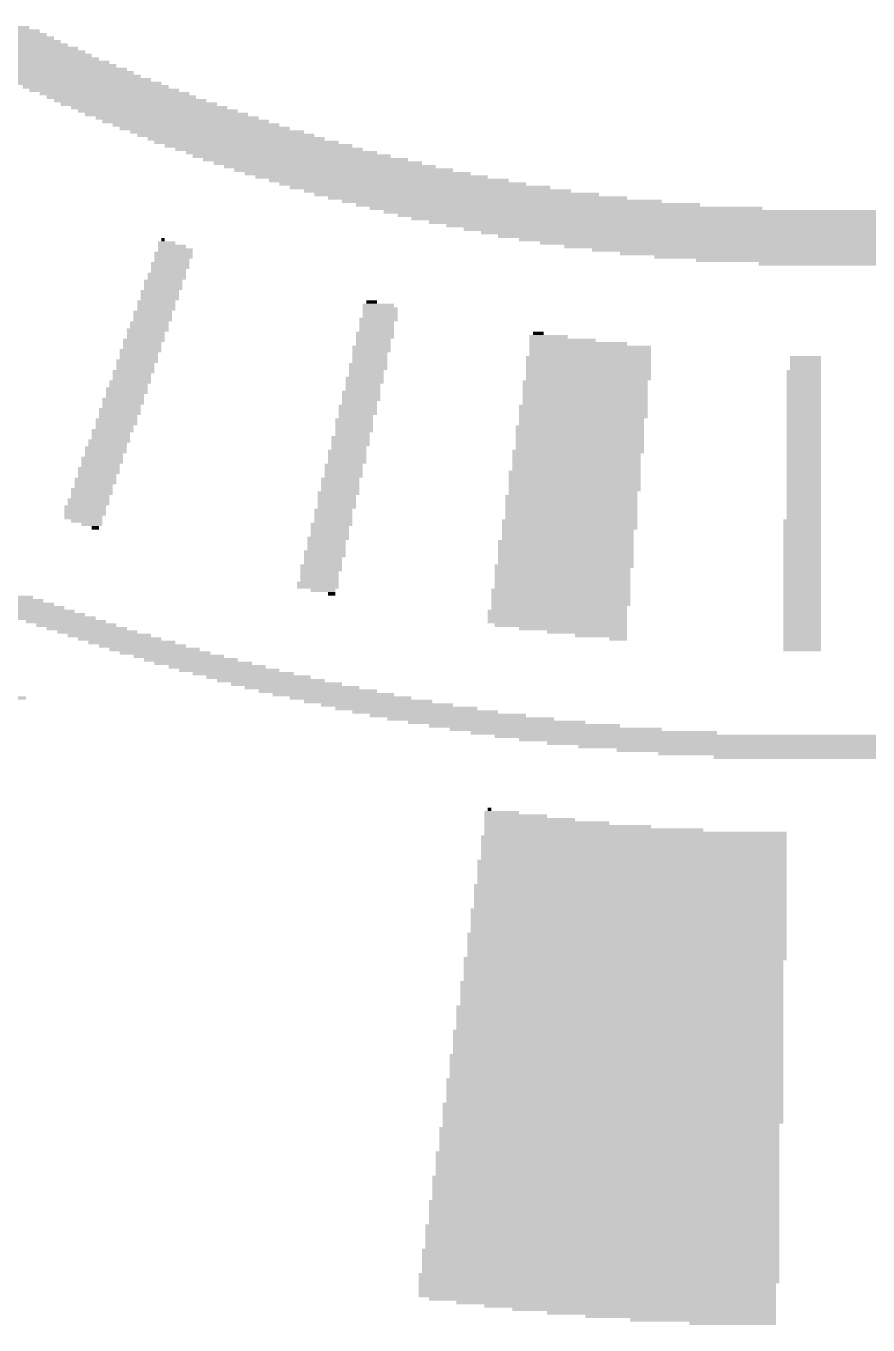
# Model space of a CAD drawing. Extents: x -51 to 50, y -27 to 29.
# Drawn here: x 30.11 to 35.24, y -13.83 to -5.92 of the extents above; entities that cross this region are included whole.
import ezdxf

# ---------------------------------------------------------------- set-up
doc = ezdxf.new("R2010")
doc.units = 0
doc.layers.add('201', color=6, linetype='CONTINUOUS')

# ---------------------------------------------------------------- blocks, each defined once
blk = doc.blocks.new('RECT')
blk.add_solid([(-0.5, -0.5), (0.5, -0.5), (-0.5, 0.5), (0.5, 0.5)])

msp = doc.modelspace()

# ---------------------------------------------------------------- block references
at = {"layer": '201', "rotation": 180}
for p, xscale, yscale in [((29.7599, -5.9267), 0.7391, 0.0211), ((29.8018, -5.9478), 0.7823, 0.0211), ((29.845, -5.969), 0.7823, 0.0213), ((29.8869, -5.9902), 0.7849, 0.0211), ((29.9288, -6.0113), 0.7823, 0.0211), ((29.972, -6.0325), 0.7823, 0.0213), ((30.0241, -6.0537), 0.8052, 0.0211), ((30.0673, -6.0748), 0.8052, 0.0211), ((30.1092, -6.096), 0.8026, 0.0213), ((30.1511, -6.1172), 0.8052, 0.0211), ((30.2044, -6.1383), 0.8255, 0.0211), ((30.2476, -6.1595), 0.8255, 0.0213), ((30.2997, -6.1807), 0.8484, 0.0211), ((30.3416, -6.2018), 0.8458, 0.0211), ((30.3848, -6.223), 0.8458, 0.0213), ((30.4368, -6.2442), 0.8687, 0.0211), ((30.4902, -6.2653), 0.889, 0.0211), ((30.5333, -6.2865), 0.889, 0.0213), ((30.5854, -6.3077), 0.9119, 0.0211), ((30.6489, -6.3288), 0.9119, 0.0211), ((30.6908, -6.35), 0.9093, 0.0213), ((30.7442, -6.3712), 0.9296, 0.0211), ((30.7962, -6.3923), 0.9525, 0.0211), ((30.8597, -6.4135), 0.9525, 0.0213), ((30.9131, -6.4347), 0.9728, 0.0211), ((30.9664, -6.4558), 0.9931, 0.0211), ((31.0299, -6.477), 0.9931, 0.0213), ((31.082, -6.4982), 1.016, 0.0211), ((31.1455, -6.5193), 1.016, 0.0211), ((31.1988, -6.5405), 1.0363, 0.0213), ((31.2738, -6.5617), 1.0592, 0.0211), ((31.3271, -6.5828), 1.0795, 0.0211), ((31.3906, -6.604), 1.0795, 0.0213), ((31.4528, -6.6252), 1.1227, 0.0211), ((31.5265, -6.6463), 1.143, 0.0211), ((31.59, -6.6675), 1.143, 0.0213), ((31.6662, -6.6887), 1.1633, 0.0211), ((31.7284, -6.7098), 1.2065, 0.0211), ((31.8135, -6.731), 1.2497, 0.0213), ((31.8872, -6.7522), 1.27, 0.0211), ((31.9608, -6.7733), 1.2903, 0.0211), ((32.0459, -6.7945), 1.3335, 0.0213), ((32.131, -6.8157), 1.3767, 0.0211), ((32.2148, -6.8368), 1.4173, 0.0211), ((32.3202, -6.858), 1.4605, 0.0213), ((32.4053, -6.8792), 1.5037, 0.0211), ((32.5107, -6.9003), 1.5875, 0.0211), ((32.6174, -6.9215), 1.6281, 0.0213), ((32.7343, -6.9427), 1.7348, 0.0211), ((32.8612, -6.9638), 1.8212, 0.0211), ((33.0086, -6.985), 1.9482, 0.0213), ((33.1686, -7.0062), 2.0955, 0.0211), ((33.401, -7.0273), 2.3927, 0.0211), ((35.0622, -7.0485), 5.5474, 0.0213), ((35.0622, -7.0697), 5.3746, 0.0211), ((35.0622, -7.0908), 5.207, 0.0211), ((35.0634, -7.112), 4.9962, 0.0213), ((35.0634, -7.1332), 4.7828, 0.0211), ((35.0723, -7.1543), 4.5923, 0.0211), ((35.0622, -7.1755), 4.3586, 0.0213), ((35.0622, -7.1967), 4.1504, 0.0211), ((30.9664, -7.239), 0.1041, 0.0213), ((30.9994, -7.2602), 0.1702, 0.0211), ((31.0198, -7.2813), 0.2108, 0.0211), ((30.9448, -7.2178), 0.0203, 0.0211), ((35.0622, -7.2178), 3.8964, 0.0211), ((35.0622, -7.239), 3.6424, 0.0213), ((35.0622, -7.2602), 3.3426, 0.0211), ((35.0622, -7.2813), 3.0074, 0.0211), ((30.988, -7.366), 0.2337, 0.0213), ((31.0083, -7.3025), 0.2337, 0.0213), ((31.0083, -7.3237), 0.2337, 0.0211), ((30.9982, -7.3448), 0.2134, 0.0211), ((35.0622, -7.3025), 2.667, 0.0213), ((35.0622, -7.3237), 2.2454, 0.0211), ((35.0622, -7.3448), 1.7374, 0.0211), ((35.0622, -7.366), 0.9754, 0.0213), ((30.9677, -7.4295), 0.2337, 0.0213), ((30.9677, -7.4507), 0.2337, 0.0211), ((30.9778, -7.4083), 0.2134, 0.0211), ((30.988, -7.3872), 0.2337, 0.0211), ((30.9448, -7.4718), 0.2337, 0.0211), ((30.9448, -7.493), 0.2337, 0.0213), ((30.9448, -7.5142), 0.2337, 0.0211), ((30.9029, -7.5988), 0.2311, 0.0211), ((30.9245, -7.5353), 0.2337, 0.0211), ((30.9245, -7.5565), 0.2337, 0.0213), ((30.9245, -7.5777), 0.2337, 0.0211), ((32.2161, -7.5988), 0.0635, 0.0211), ((30.8813, -7.6623), 0.2337, 0.0211), ((30.8813, -7.6835), 0.2337, 0.0213), ((30.9029, -7.62), 0.2311, 0.0213), ((30.9029, -7.6412), 0.2311, 0.0211), ((32.2567, -7.62), 0.1905, 0.0213), ((32.2682, -7.6412), 0.2134, 0.0211), ((32.2682, -7.6623), 0.2134, 0.0211), ((32.2682, -7.6835), 0.2134, 0.0213), ((30.8508, -7.7682), 0.254, 0.0211), ((30.861, -7.7258), 0.2337, 0.0211), ((30.861, -7.747), 0.2337, 0.0213), ((30.8813, -7.7047), 0.2337, 0.0211), ((32.258, -7.7047), 0.2337, 0.0211), ((32.2466, -7.7258), 0.2108, 0.0211), ((32.2466, -7.747), 0.2108, 0.0213), ((32.2466, -7.7682), 0.2108, 0.0211), ((30.828, -7.8317), 0.254, 0.0211), ((30.8394, -7.7893), 0.2311, 0.0211), ((30.8394, -7.8105), 0.2311, 0.0213), ((32.2364, -7.7893), 0.2311, 0.0211), ((32.2364, -7.8105), 0.2311, 0.0213), ((32.2263, -7.8317), 0.2108, 0.0211), ((33.2943, -7.8105), 0.2337, 0.0213), ((33.3794, -7.8317), 0.4039, 0.0211), ((33.2321, -7.7893), 0.0635, 0.0211), ((30.7975, -7.9163), 0.2337, 0.0211), ((30.8077, -7.8952), 0.254, 0.0211), ((30.8178, -7.8528), 0.2337, 0.0211), ((30.8178, -7.874), 0.2337, 0.0213), ((32.2148, -7.874), 0.2337, 0.0213), ((32.2148, -7.8952), 0.2337, 0.0211), ((32.2047, -7.9163), 0.2134, 0.0211), ((32.2263, -7.8528), 0.2108, 0.0211), ((33.4747, -7.8528), 0.5944, 0.0211), ((33.5483, -7.874), 0.7417, 0.0213), ((33.5483, -7.8952), 0.7417, 0.0211), ((33.5483, -7.9163), 0.7417, 0.0211), ((30.7873, -7.9587), 0.254, 0.0211), ((30.7759, -7.9798), 0.2311, 0.0211), ((30.7759, -8.001), 0.2311, 0.0213), ((30.7975, -7.9375), 0.2337, 0.0213), ((32.1945, -7.9798), 0.2337, 0.0211), ((32.1945, -8.001), 0.2337, 0.0213), ((32.2047, -7.9375), 0.2134, 0.0213), ((32.2047, -7.9587), 0.2134, 0.0211), ((33.5382, -7.9375), 0.762, 0.0213), ((33.5382, -7.9587), 0.762, 0.0211), ((33.5382, -7.9798), 0.762, 0.0211), ((33.5382, -8.001), 0.762, 0.0213), ((34.8602, -7.9375), 0.1905, 0.0213), ((34.8602, -7.9587), 0.1905, 0.0211), ((34.8602, -7.9798), 0.1905, 0.0211), ((34.8602, -8.001), 0.1905, 0.0213), ((30.7645, -8.0222), 0.254, 0.0211), ((30.7543, -8.0433), 0.2337, 0.0211), ((30.7543, -8.0645), 0.2337, 0.0213), ((32.1729, -8.0645), 0.2311, 0.0213), ((32.1831, -8.0222), 0.2108, 0.0211), ((32.1831, -8.0433), 0.2108, 0.0211), ((33.5382, -8.0222), 0.762, 0.0211), ((33.5382, -8.0433), 0.762, 0.0211), ((33.5382, -8.0645), 0.762, 0.0213), ((34.8501, -8.0222), 0.2108, 0.0211), ((34.8501, -8.0433), 0.2108, 0.0211), ((34.8501, -8.0645), 0.2108, 0.0213), ((30.7238, -8.128), 0.254, 0.0213), ((30.7238, -8.1492), 0.254, 0.0211), ((30.7442, -8.0857), 0.254, 0.0211), ((30.734, -8.1068), 0.2337, 0.0211), ((32.1513, -8.1492), 0.2337, 0.0211), ((32.1729, -8.0857), 0.2311, 0.0211), ((32.1628, -8.1068), 0.2108, 0.0211), ((32.1628, -8.128), 0.2108, 0.0213), ((33.5178, -8.0857), 0.762, 0.0211), ((33.5178, -8.1068), 0.762, 0.0211), ((33.5178, -8.128), 0.762, 0.0213), ((33.5178, -8.1492), 0.762, 0.0211), ((34.8501, -8.0857), 0.2108, 0.0211), ((34.8501, -8.1068), 0.2108, 0.0211), ((34.8501, -8.128), 0.2108, 0.0213), ((34.8501, -8.1492), 0.2108, 0.0211), ((30.6908, -8.2338), 0.2337, 0.0211), ((30.701, -8.1915), 0.254, 0.0213), ((30.701, -8.2127), 0.254, 0.0211), ((30.7124, -8.1703), 0.2311, 0.0211), ((32.131, -8.2338), 0.2337, 0.0211), ((32.1513, -8.1703), 0.2337, 0.0211), ((32.1513, -8.1915), 0.2337, 0.0213), ((32.1412, -8.2127), 0.2134, 0.0211), ((33.5064, -8.2338), 0.7849, 0.0211), ((33.5178, -8.1703), 0.762, 0.0211), ((33.5178, -8.1915), 0.762, 0.0213), ((33.5178, -8.2127), 0.762, 0.0211), ((34.8501, -8.1703), 0.2108, 0.0211), ((34.8501, -8.1915), 0.2108, 0.0213), ((34.8501, -8.2127), 0.2108, 0.0211), ((34.8501, -8.2338), 0.2108, 0.0211), ((30.6603, -8.3185), 0.254, 0.0213), ((30.6807, -8.255), 0.254, 0.0213), ((30.6807, -8.2762), 0.254, 0.0211), ((30.6705, -8.2973), 0.2337, 0.0211), ((32.1094, -8.3185), 0.2311, 0.0213), ((32.131, -8.255), 0.2337, 0.0213), ((32.131, -8.2762), 0.2337, 0.0211), ((32.1196, -8.2973), 0.2108, 0.0211), ((33.5064, -8.255), 0.7849, 0.0213), ((33.5064, -8.2762), 0.7849, 0.0211), ((33.5064, -8.2973), 0.7849, 0.0211), ((33.495, -8.3185), 0.762, 0.0213), ((34.8501, -8.255), 0.2108, 0.0213), ((34.8501, -8.2762), 0.2108, 0.0211), ((34.8501, -8.2973), 0.2108, 0.0211), ((34.8501, -8.3185), 0.2108, 0.0213), ((30.6375, -8.382), 0.254, 0.0213), ((30.6603, -8.3397), 0.254, 0.0211), ((30.6489, -8.3608), 0.2311, 0.0211), ((32.1094, -8.3397), 0.2311, 0.0211), ((32.1094, -8.3608), 0.2311, 0.0211), ((32.1094, -8.382), 0.2311, 0.0213), ((33.4848, -8.3608), 0.7823, 0.0211), ((33.4848, -8.382), 0.7823, 0.0213), ((33.495, -8.3397), 0.762, 0.0211), ((34.8501, -8.3397), 0.2108, 0.0211), ((34.8501, -8.3608), 0.2108, 0.0211), ((34.8501, -8.382), 0.2108, 0.0213), ((30.607, -8.4667), 0.2337, 0.0211), ((30.6172, -8.4455), 0.254, 0.0213), ((30.6273, -8.4032), 0.2337, 0.0211), ((30.6273, -8.4243), 0.2337, 0.0211), ((32.0878, -8.4243), 0.2337, 0.0211), ((32.0878, -8.4455), 0.2337, 0.0213), ((32.0878, -8.4667), 0.2337, 0.0211), ((32.0993, -8.4032), 0.2108, 0.0211), ((33.4848, -8.4032), 0.7823, 0.0211), ((33.4848, -8.4243), 0.7823, 0.0211), ((33.4848, -8.4455), 0.7823, 0.0213), ((33.4848, -8.4667), 0.7823, 0.0211), ((34.8501, -8.4032), 0.2108, 0.0211), ((34.8501, -8.4243), 0.2108, 0.0211), ((34.8501, -8.4455), 0.2108, 0.0213), ((34.8501, -8.4667), 0.2108, 0.0211), ((30.574, -8.5513), 0.254, 0.0211), ((30.5968, -8.4878), 0.254, 0.0211), ((30.5968, -8.509), 0.254, 0.0213), ((30.5854, -8.5302), 0.2311, 0.0211), ((32.0675, -8.509), 0.2337, 0.0213), ((32.0675, -8.5302), 0.2337, 0.0211), ((32.0675, -8.5513), 0.2337, 0.0211), ((32.0777, -8.4878), 0.2134, 0.0211), ((33.4645, -8.5302), 0.7823, 0.0211), ((33.4645, -8.5513), 0.7823, 0.0211), ((33.4747, -8.509), 0.8026, 0.0213), ((33.4848, -8.4878), 0.7823, 0.0211), ((34.8501, -8.4878), 0.2108, 0.0211), ((34.8501, -8.509), 0.2108, 0.0213), ((34.8501, -8.5302), 0.2108, 0.0211), ((34.8501, -8.5513), 0.2108, 0.0211), ((30.5537, -8.6148), 0.254, 0.0211), ((30.5537, -8.636), 0.254, 0.0213), ((30.574, -8.5725), 0.254, 0.0213), ((30.5638, -8.5937), 0.2337, 0.0211), ((32.0459, -8.5937), 0.2311, 0.0211), ((32.0459, -8.6148), 0.2311, 0.0211), ((32.0459, -8.636), 0.2311, 0.0213), ((32.0675, -8.5725), 0.2337, 0.0213), ((33.4531, -8.636), 0.8052, 0.0213), ((33.4645, -8.5725), 0.7823, 0.0213), ((33.4645, -8.5937), 0.7823, 0.0211), ((33.4645, -8.6148), 0.7823, 0.0211), ((34.8501, -8.5725), 0.2108, 0.0213), ((34.8501, -8.5937), 0.2108, 0.0211), ((34.8501, -8.6148), 0.2108, 0.0211), ((34.8501, -8.636), 0.2108, 0.0213), ((30.5333, -8.6783), 0.254, 0.0211), ((30.5333, -8.6995), 0.254, 0.0213), ((30.5435, -8.6572), 0.2337, 0.0211), ((32.0243, -8.6783), 0.2337, 0.0211), ((32.0243, -8.6995), 0.2337, 0.0213), ((32.0459, -8.6572), 0.2311, 0.0211), ((33.4531, -8.6572), 0.8052, 0.0211), ((33.4531, -8.6783), 0.8052, 0.0211), ((33.4531, -8.6995), 0.8052, 0.0213), ((34.8501, -8.6572), 0.2108, 0.0211), ((34.8501, -8.6783), 0.2108, 0.0211), ((34.8501, -8.6995), 0.2108, 0.0213), ((30.5003, -8.7842), 0.2337, 0.0211), ((30.5105, -8.7418), 0.254, 0.0211), ((30.5105, -8.763), 0.254, 0.0213), ((30.5219, -8.7207), 0.2311, 0.0211), ((32.004, -8.7842), 0.2337, 0.0211), ((32.0142, -8.763), 0.254, 0.0213), ((32.0243, -8.7207), 0.2337, 0.0211), ((32.0243, -8.7418), 0.2337, 0.0211), ((33.4327, -8.7842), 0.8052, 0.0211), ((33.4531, -8.7207), 0.8052, 0.0211), ((33.4531, -8.7418), 0.8052, 0.0211), ((33.4429, -8.763), 0.7849, 0.0213), ((34.8501, -8.7207), 0.2108, 0.0211), ((34.8501, -8.7418), 0.2108, 0.0211), ((34.8501, -8.763), 0.2108, 0.0213), ((34.8501, -8.7842), 0.2108, 0.0211), ((30.4698, -8.8477), 0.254, 0.0211), ((30.4698, -8.8688), 0.254, 0.0211), ((30.4902, -8.8053), 0.254, 0.0211), ((30.4902, -8.8265), 0.254, 0.0213), ((31.9824, -8.8688), 0.2311, 0.0211), ((32.004, -8.8053), 0.2337, 0.0211), ((32.004, -8.8265), 0.2337, 0.0213), ((32.004, -8.8477), 0.2337, 0.0211), ((33.4327, -8.8053), 0.8052, 0.0211), ((33.4327, -8.8265), 0.8052, 0.0213), ((33.4327, -8.8477), 0.8052, 0.0211), ((33.4327, -8.8688), 0.8052, 0.0211), ((34.8501, -8.8053), 0.2108, 0.0211), ((34.8501, -8.8265), 0.2108, 0.0213), ((34.8501, -8.8477), 0.2108, 0.0211), ((34.8501, -8.8688), 0.2108, 0.0211), ((30.4698, -8.89), 0.254, 0.0213), ((30.4584, -8.9112), 0.2311, 0.0211), ((30.4787, -8.9323), 0.1905, 0.0211), ((30.5105, -8.9535), 0.127, 0.0213), ((31.971, -8.9535), 0.254, 0.0213), ((31.9824, -8.89), 0.2311, 0.0213), ((31.9824, -8.9112), 0.2311, 0.0211), ((31.9824, -8.9323), 0.2311, 0.0211), ((33.4226, -8.9323), 0.8255, 0.0211), ((33.4226, -8.9535), 0.8255, 0.0213), ((33.4327, -8.89), 0.8052, 0.0213), ((33.4327, -8.9112), 0.8052, 0.0211), ((34.8399, -8.9323), 0.2311, 0.0211), ((34.8399, -8.9535), 0.2311, 0.0213), ((34.8501, -8.89), 0.2108, 0.0213), ((34.8501, -8.9112), 0.2108, 0.0211), ((30.5321, -8.9747), 0.0432, 0.0211), ((31.9608, -8.9747), 0.2337, 0.0211), ((31.9608, -8.9958), 0.2337, 0.0211), ((31.9608, -9.017), 0.2337, 0.0213), ((33.4226, -8.9747), 0.8255, 0.0211), ((33.4112, -8.9958), 0.8026, 0.0211), ((33.4112, -9.017), 0.8026, 0.0213), ((34.8399, -8.9747), 0.2311, 0.0211), ((34.8399, -8.9958), 0.2311, 0.0211), ((34.8399, -9.017), 0.2311, 0.0213), ((31.9507, -9.0382), 0.254, 0.0211), ((31.9405, -9.0593), 0.2337, 0.0211), ((31.9405, -9.0805), 0.2337, 0.0213), ((31.9405, -9.1017), 0.2337, 0.0211), ((33.3997, -9.0593), 0.8255, 0.0211), ((33.3997, -9.0805), 0.8255, 0.0213), ((33.3997, -9.1017), 0.8255, 0.0211), ((33.4112, -9.0382), 0.8026, 0.0211), ((34.8399, -9.0382), 0.2311, 0.0211), ((34.8399, -9.0593), 0.2311, 0.0211), ((34.8399, -9.0805), 0.2311, 0.0213), ((34.8399, -9.1017), 0.2311, 0.0211), ((31.9303, -9.1228), 0.254, 0.0211), ((31.9303, -9.144), 0.254, 0.0213), ((31.9189, -9.1652), 0.2311, 0.0211), ((31.9189, -9.1863), 0.2311, 0.0211), ((33.3997, -9.1228), 0.8255, 0.0211), ((33.3997, -9.144), 0.8255, 0.0213), ((33.3997, -9.1652), 0.8255, 0.0211), ((33.3997, -9.1863), 0.8255, 0.0211), ((34.8399, -9.1228), 0.2311, 0.0211), ((34.8399, -9.144), 0.2311, 0.0213), ((34.8399, -9.1652), 0.2311, 0.0211), ((34.8399, -9.1863), 0.2311, 0.0211), ((31.9075, -9.2075), 0.254, 0.0213), ((31.9075, -9.2287), 0.254, 0.0211), ((31.8973, -9.2498), 0.2337, 0.0211), ((31.8973, -9.271), 0.2337, 0.0213), ((33.3794, -9.2287), 0.8255, 0.0211), ((33.3794, -9.2498), 0.8255, 0.0211), ((33.3794, -9.271), 0.8255, 0.0213), ((33.3896, -9.2075), 0.8458, 0.0213), ((34.8399, -9.2075), 0.2311, 0.0213), ((34.8399, -9.2287), 0.2311, 0.0211), ((34.8399, -9.2498), 0.2311, 0.0211), ((34.8399, -9.271), 0.2311, 0.0213), ((31.8872, -9.3133), 0.254, 0.0211), ((31.8872, -9.3345), 0.254, 0.0213), ((31.8973, -9.2922), 0.2337, 0.0211), ((33.3794, -9.2922), 0.8255, 0.0211), ((33.3794, -9.3133), 0.8255, 0.0211), ((33.3794, -9.3345), 0.8255, 0.0213), ((34.8399, -9.2922), 0.2311, 0.0211), ((34.8399, -9.3133), 0.2311, 0.0211), ((34.8399, -9.3345), 0.2311, 0.0213), ((29.9301, -9.398), 0.4445, 0.0213), ((29.9936, -9.4192), 0.4445, 0.0211), ((31.9189, -9.3557), 0.1499, 0.0211), ((31.9723, -9.3768), 0.0432, 0.0211), ((33.3693, -9.3557), 0.8458, 0.0211), ((33.3693, -9.3768), 0.8458, 0.0211), ((33.3693, -9.398), 0.8458, 0.0213), ((33.3693, -9.4192), 0.8458, 0.0211), ((34.8399, -9.3557), 0.2311, 0.0211), ((34.8399, -9.3768), 0.2311, 0.0211), ((34.8399, -9.398), 0.2311, 0.0213), ((34.8399, -9.4192), 0.2311, 0.0211), ((30.0457, -9.4403), 0.4674, 0.0211), ((30.1092, -9.4615), 0.4674, 0.0213), ((30.1727, -9.4827), 0.4674, 0.0211), ((30.226, -9.5038), 0.4877, 0.0211), ((33.3477, -9.4827), 0.8484, 0.0211), ((33.3477, -9.5038), 0.8484, 0.0211), ((33.3591, -9.4615), 0.8255, 0.0213), ((33.3693, -9.4403), 0.8458, 0.0211), ((34.8399, -9.4403), 0.2311, 0.0211), ((34.8399, -9.4615), 0.2311, 0.0213), ((34.8399, -9.4827), 0.2311, 0.0211), ((34.8399, -9.5038), 0.2311, 0.0211), ((30.2895, -9.525), 0.4877, 0.0213), ((30.353, -9.5462), 0.4877, 0.0211), ((30.4165, -9.5673), 0.4877, 0.0211), ((30.48, -9.5885), 0.4877, 0.0213), ((33.3477, -9.525), 0.8484, 0.0213), ((33.3477, -9.5462), 0.8484, 0.0211), ((33.3693, -9.5673), 0.8052, 0.0211), ((33.4429, -9.5885), 0.6579, 0.0213), ((34.8399, -9.525), 0.2311, 0.0213), ((34.8399, -9.5462), 0.2311, 0.0211), ((34.8399, -9.5673), 0.2311, 0.0211), ((34.8399, -9.5885), 0.2311, 0.0213), ((30.5435, -9.6097), 0.4877, 0.0211), ((30.6172, -9.6308), 0.508, 0.0211), ((30.6807, -9.652), 0.508, 0.0213), ((33.528, -9.6097), 0.4877, 0.0211), ((33.6131, -9.6308), 0.3175, 0.0211), ((33.7185, -9.652), 0.1067, 0.0213), ((34.8399, -9.6097), 0.2311, 0.0211), ((34.8399, -9.6308), 0.2311, 0.0211), ((34.8399, -9.652), 0.2311, 0.0213), ((30.7543, -9.6732), 0.5283, 0.0211), ((30.8191, -9.6943), 0.5309, 0.0211), ((30.8928, -9.7155), 0.5512, 0.0213), ((30.9563, -9.7367), 0.5512, 0.0211), ((34.8399, -9.6732), 0.2311, 0.0211), ((34.8399, -9.6943), 0.2311, 0.0211), ((34.8399, -9.7155), 0.2311, 0.0213), ((31.0401, -9.7578), 0.5512, 0.0211), ((31.1137, -9.779), 0.5715, 0.0213), ((31.1887, -9.8002), 0.5944, 0.0211), ((31.2738, -9.8213), 0.5918, 0.0211), ((31.3474, -9.8425), 0.6121, 0.0213), ((31.4325, -9.8637), 0.6147, 0.0211), ((31.5265, -9.8848), 0.635, 0.0211), ((31.6014, -9.906), 0.6579, 0.0213), ((31.6967, -9.9272), 0.6756, 0.0211), ((31.7919, -9.9483), 0.6985, 0.0211), ((31.8872, -9.9695), 0.7214, 0.0213), ((29.083, -10.0118), 2.0523, 0.0211), ((31.9824, -9.9907), 0.7391, 0.0211), ((32.0878, -10.0118), 0.7417, 0.0211), ((32.1945, -10.033), 0.7823, 0.0213), ((32.3101, -10.0542), 0.8052, 0.0211), ((32.4269, -10.0753), 0.8661, 0.0211), ((32.5425, -10.0965), 0.889, 0.0213), ((32.6809, -10.1177), 0.9525, 0.0211), ((32.8193, -10.1388), 1.016, 0.0211), ((32.9781, -10.16), 1.0795, 0.0213), ((33.147, -10.1812), 1.1633, 0.0211), ((33.3375, -10.2023), 1.2903, 0.0211), ((33.5699, -10.2235), 1.5011, 0.0213), ((35.0622, -10.2447), 4.191, 0.0211), ((35.0622, -10.2658), 3.8964, 0.0211), ((35.0622, -10.287), 3.556, 0.0213), ((35.0622, -10.3082), 3.175, 0.0211), ((35.0622, -10.3293), 2.7076, 0.0211), ((35.0622, -10.3505), 2.1996, 0.0213), ((35.0622, -10.3717), 1.524, 0.0211), ((32.9349, -10.6892), 0.0229, 0.0211), ((33.0086, -10.7103), 0.2108, 0.0211), ((33.0937, -10.7315), 0.381, 0.0213), ((33.1788, -10.7527), 0.5512, 0.0211), ((33.2842, -10.7738), 0.762, 0.0211), ((33.5699, -10.8162), 1.3335, 0.0211), ((33.4112, -10.795), 1.016, 0.0213), ((33.8239, -10.8373), 1.8415, 0.0211), ((33.8137, -10.8585), 1.8618, 0.0213), ((33.8137, -10.8797), 1.8618, 0.0211), ((33.8137, -10.9008), 1.8618, 0.0211), ((33.8137, -10.922), 1.8618, 0.0213), ((33.8023, -11.0067), 1.8847, 0.0211), ((33.8137, -10.9432), 1.8618, 0.0211), ((33.8137, -10.9643), 1.8618, 0.0211), ((33.8137, -10.9855), 1.8618, 0.0213), ((33.8023, -11.0278), 1.8847, 0.0211), ((33.8023, -11.049), 1.8847, 0.0213), ((33.8023, -11.0702), 1.8847, 0.0211), ((33.8023, -11.0913), 1.8847, 0.0211), ((33.7922, -11.1548), 1.905, 0.0211), ((33.8023, -11.1125), 1.8847, 0.0213), ((33.8023, -11.1337), 1.8847, 0.0211), ((33.7922, -11.176), 1.905, 0.0213), ((33.7922, -11.1972), 1.905, 0.0211), ((33.7922, -11.2183), 1.905, 0.0211), ((33.7922, -11.2395), 1.905, 0.0213), ((33.782, -11.303), 1.9253, 0.0213), ((33.782, -11.3242), 1.9253, 0.0211), ((33.7922, -11.2607), 1.905, 0.0211), ((33.7922, -11.2818), 1.905, 0.0211), ((33.782, -11.3453), 1.9253, 0.0211), ((33.782, -11.3665), 1.9253, 0.0213), ((33.782, -11.3877), 1.9253, 0.0211), ((33.782, -11.4088), 1.9253, 0.0211), ((33.7718, -11.4512), 1.9456, 0.0211), ((33.7718, -11.4723), 1.9456, 0.0211), ((33.782, -11.43), 1.9253, 0.0213), ((33.7718, -11.4935), 1.9456, 0.0213), ((33.7718, -11.5147), 1.9456, 0.0211), ((33.7718, -11.5358), 1.9456, 0.0211), ((33.7718, -11.557), 1.9456, 0.0213), ((33.7604, -11.5993), 1.9685, 0.0211), ((33.7503, -11.6205), 1.9482, 0.0213), ((33.7503, -11.6417), 1.9482, 0.0211), ((33.7718, -11.5782), 1.9456, 0.0211), ((33.7503, -11.6628), 1.9482, 0.0211), ((33.7503, -11.684), 1.9482, 0.0213), ((33.7503, -11.7052), 1.9482, 0.0211), ((33.7503, -11.7263), 1.9482, 0.0211), ((33.7401, -11.7475), 1.9685, 0.0213), ((33.7401, -11.7687), 1.9685, 0.0211), ((33.7401, -11.7898), 1.9685, 0.0211), ((33.7401, -11.811), 1.9685, 0.0213), ((33.7401, -11.8322), 1.9685, 0.0211), ((33.7401, -11.8533), 1.9685, 0.0211), ((33.7401, -11.8745), 1.9685, 0.0213), ((33.7287, -11.8957), 1.9914, 0.0211), ((33.7287, -11.9168), 1.9914, 0.0211), ((33.7287, -11.938), 1.9914, 0.0213), ((33.7287, -11.9592), 1.9914, 0.0211), ((33.7287, -11.9803), 1.9914, 0.0211), ((33.7287, -12.0015), 1.9914, 0.0213), ((33.7287, -12.0227), 1.9914, 0.0211), ((33.7185, -12.0438), 2.0117, 0.0211), ((33.7185, -12.065), 2.0117, 0.0213), ((33.7185, -12.0862), 2.0117, 0.0211), ((33.7185, -12.1073), 2.0117, 0.0211), ((33.7083, -12.192), 2.032, 0.0213), ((33.7185, -12.1285), 2.0117, 0.0213), ((33.7185, -12.1497), 2.0117, 0.0211), ((33.7185, -12.1708), 2.0117, 0.0211), ((33.7083, -12.2132), 2.032, 0.0211), ((33.7083, -12.2343), 2.032, 0.0211), ((33.7083, -12.2555), 2.032, 0.0213), ((33.7083, -12.2767), 2.032, 0.0211), ((33.6982, -12.3402), 2.0523, 0.0211), ((33.7083, -12.2978), 2.032, 0.0211), ((33.7083, -12.319), 2.032, 0.0213), ((33.6982, -12.3613), 2.0523, 0.0211), ((33.6982, -12.3825), 2.0523, 0.0213), ((33.6982, -12.4037), 2.0523, 0.0211), ((33.6982, -12.4248), 2.0523, 0.0211), ((33.6868, -12.4883), 2.0752, 0.0211), ((33.6868, -12.5095), 2.0752, 0.0213), ((33.6982, -12.446), 2.0523, 0.0213), ((33.6982, -12.4672), 2.0523, 0.0211), ((33.6868, -12.5307), 2.0752, 0.0211), ((33.6868, -12.5518), 2.0752, 0.0211), ((33.6868, -12.573), 2.0752, 0.0213), ((33.6868, -12.5942), 2.0752, 0.0211), ((33.6652, -12.6365), 2.0726, 0.0213), ((33.6652, -12.6577), 2.0726, 0.0211), ((33.6753, -12.6153), 2.0523, 0.0211), ((33.6652, -12.6788), 2.0726, 0.0211), ((33.6652, -12.7), 2.0726, 0.0213), ((33.6652, -12.7212), 2.0726, 0.0211), ((33.6652, -12.7423), 2.0726, 0.0211), ((33.6537, -12.7847), 2.0955, 0.0211), ((33.6537, -12.8058), 2.0955, 0.0211), ((33.6537, -12.827), 2.0955, 0.0213), ((33.6652, -12.7635), 2.0726, 0.0213), ((33.6537, -12.8482), 2.0955, 0.0211), ((33.6537, -12.8693), 2.0955, 0.0211), ((33.6537, -12.8905), 2.0955, 0.0213), ((33.6537, -12.9117), 2.0955, 0.0211), ((33.6436, -12.9328), 2.1158, 0.0211), ((33.6436, -12.954), 2.1158, 0.0213), ((33.6436, -12.9752), 2.1158, 0.0211), ((33.6436, -12.9963), 2.1158, 0.0211), ((33.6436, -13.0175), 2.1158, 0.0213), ((33.6436, -13.0387), 2.1158, 0.0211), ((33.6436, -13.0598), 2.1158, 0.0211), ((33.6334, -13.081), 2.1361, 0.0213), ((33.6334, -13.1022), 2.1361, 0.0211), ((33.6334, -13.1233), 2.1361, 0.0211), ((33.6334, -13.1445), 2.1361, 0.0213), ((33.622, -13.2292), 2.159, 0.0211), ((33.6334, -13.1657), 2.1361, 0.0211), ((33.6334, -13.1868), 2.1361, 0.0211), ((33.6334, -13.208), 2.1361, 0.0213), ((33.622, -13.2503), 2.159, 0.0211), ((33.622, -13.2715), 2.159, 0.0213), ((33.622, -13.2927), 2.159, 0.0211), ((33.6118, -13.3773), 2.1793, 0.0211), ((33.622, -13.3138), 2.159, 0.0211), ((33.622, -13.335), 2.159, 0.0213), ((33.622, -13.3562), 2.159, 0.0211), ((33.6118, -13.3985), 2.1793, 0.0213), ((33.6118, -13.4197), 2.1793, 0.0211), ((33.6118, -13.4408), 2.1793, 0.0211), ((33.6118, -13.462), 2.1793, 0.0213), ((33.6017, -13.5255), 2.1996, 0.0213), ((33.6017, -13.5467), 2.1996, 0.0211), ((33.6118, -13.4832), 2.1793, 0.0211), ((33.6118, -13.5043), 2.1793, 0.0211), ((33.6017, -13.5678), 2.1996, 0.0211), ((33.5915, -13.589), 2.1793, 0.0213), ((33.5915, -13.6102), 2.1793, 0.0211), ((33.5915, -13.6313), 2.1793, 0.0211), ((33.5915, -13.6525), 2.1793, 0.0213), ((33.6232, -13.6737), 2.1158, 0.0211), ((33.7071, -13.6948), 1.9482, 0.0211), ((33.7922, -13.716), 1.778, 0.0213), ((33.8773, -13.7372), 1.6078, 0.0211), ((33.9827, -13.7583), 1.397, 0.0211), ((34.0995, -13.7795), 1.1633, 0.0213), ((34.2367, -13.8007), 0.889, 0.0211), ((34.417, -13.8218), 0.5283, 0.0211)]:
    msp.add_blockref('RECT', p, dxfattribs=dict(at, xscale=xscale, yscale=yscale))

doc.saveas('drawing.dxf')
